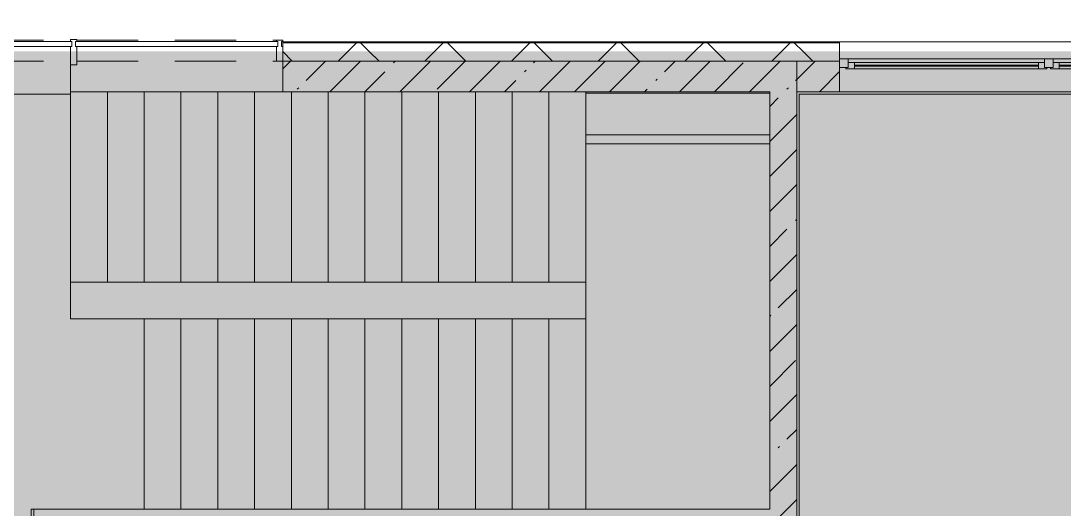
# Model space of a CAD drawing. Header units: millimetres. Extents: x 81382 to 274816, y -8553 to 29000.
# Drawn here: x 242281 to 250786, y 17750 to 21728 of the extents above; entities that cross this region are included whole.
import ezdxf

# ---------------------------------------------------------------- set-up
doc = ezdxf.new("R2010")
doc.units = ezdxf.units.MM
doc.linetypes.add('200_ШТРИХ__ш1_п0_6_', pattern=[800, 500, -300])
doc.layers.add('A-DETL-GENF-2', color=7, linetype='Continuous', lineweight=9, true_color=0xc0c0c0, transparency=0.4)
for name, color, linetype, lineweight in [('A-DETL-MBND-1', 7, '200_ШТРИХ__ш1_п0_6_', 9), ('A-GLAZ-3', 7, 'Continuous', 5), ('A-GLAZ-CWMG-2', 7, 'Continuous', 5), ('A-WALL', 7, 'Continuous', 9), ('A-WALL-2', 7, 'Continuous', 5), ('I-WALL-2', 7, 'Continuous', 5)]:
    doc.layers.add(name, color=color, linetype=linetype, lineweight=lineweight)
for name, color, linetype, lineweight, true_color in [('A-FLOR-1', 7, 'Continuous', 5, 0xb7b7b7), ('A-GLAZ-2', 7, 'Continuous', 5, 0x737373), ('A-GLAZ-CWMG-3', 7, 'Continuous', 5, 0x737373), ('A-WALL-3', 7, 'Continuous', 5, 0x737373), ('A-WALL-4', 7, 'Continuous', 9, 0x737373), ('I-WALL-3', 7, 'Continuous', 5, 0x737373), ('S-STRS-3', 7, 'Continuous', 5, 0x737373)]:
    doc.layers.add(name, color=color, linetype=linetype, lineweight=lineweight, true_color=true_color)
pattern_1 = [(45, (147806.5, 0), (-285.1231, 285.1231), []), (45, (148091.6, 0), (-285.1231, 285.1231), [504.031, -100.806, 16.764, -84.042])]
pattern_2 = [(45, (147806.5, 0), (-353.5534, 353.5534), []), (135, (147806.5, 0), (-353.5534, -353.5534), [])]

# ---------------------------------------------------------------- blocks, each defined once
blk = doc.blocks.new('120_Окно_СКБ_2Ст_Фрамуга сверху - 120_Окно_СКБ_2Ст_2300х2500_h_ ДОО-19727959-3_6_3_птичка')
at = {"layer": 'A-GLAZ-2'}
for p, q in [((-1150, -127), (-1150, -57)), ((-1150, -57), (-1080, -57)), ((1150, -57), (-1150, -57)), ((-1080, -57), (-1080, -127)), ((-1080, -57), (1080, -57)), ((520, -127), (520, -57)), ((520, -57), (590, -57)), ((590, -57), (590, -127)), ((1080, -127), (1080, -57)), ((1080, -57), (1150, -57)), ((1150, -57), (1150, -127)), ((-1080, -127), (-1150, -127)), ((-1150, -127), (-1100, -127)), ((-1080, -127), (-1100, -127)), ((-1100, -127), (-1100, -137)), ((-1100, -137), (540, -137)), ((540, -137), (-1100, -137)), ((520, -87), (-1080, -87)), ((-1080, -87), (-1080, -127)), ((-1030, -137), (-1030, -87)), ((-1030, -107), (470, -107)), ((470, -117), (-1030, -117)), ((470, -137), (470, -87)), ((520, -127), (520, -87)), ((590, -127), (520, -127)), ((540, -127), (520, -127)), ((540, -127), (570, -127)), ((540, -127), (570, -127)), ((540, -137), (540, -127)), ((590, -127), (570, -127)), ((570, -127), (570, -137)), ((570, -137), (1100, -137)), ((1100, -137), (570, -137)), ((1080, -87), (590, -87)), ((590, -87), (590, -127)), ((640, -137), (640, -87)), ((640, -107), (1030, -107)), ((1030, -117), (640, -117)), ((1030, -137), (1030, -87)), ((1080, -127), (1080, -87)), ((1150, -127), (1080, -127)), ((1100, -127), (1080, -127)), ((1100, -127), (1150, -127)), ((1100, -137), (1100, -127))]:
    blk.add_line(p, q, dxfattribs=at)
blk = doc.blocks.new('PNS_Панель прямоугольная - Нр_Стекло - 40мм-22855911-3_6_3_птичка')
at = {"layer": 'A-GLAZ-3'}
h = blk.add_hatch(dxfattribs=at)
h.set_pattern_fill('FP_117', color=256, style=0, pattern_type=2)
h.set_pattern_definition([(45, (-94620, -21060), (-1414.214, 1414.214), [1000, -3000]), (45, (-95620, -21560), (-1414.214, 1414.214), [3000, -1000]), (45, (-93620, -22060), (-1414.214, 1414.214), [1000, -3000])])
h.paths.add_polyline_path([(760, -40), (770, -40), (770, 0), (-770, 0), (-770, -40), (26.3, -40)])
for p, q in [((-770, 0), (770, 0)), ((760, 0), (-770, 0)), ((-760, -40), (760, -40))]:
    blk.add_line(p, q, dxfattribs=at)
blk = doc.blocks.new('Прямоугольный импост - Импост структурный с накладкой - 170мм-22855901-3_6_3_птичка')
at = {"layer": 'A-DETL-MBND-1'}
for p, q in [((93360, 21560), (93360, 21570)), ((93360, 21570), (94880, 21570)), ((93360, 21400), (94880, 21400))]:
    blk.add_line(p, q, dxfattribs=at)
blk = doc.blocks.new('Прямоугольный импост - Импост структурный с накладкой - 170мм-22854936-3_6_3_птичка')
at = {"layer": 'A-GLAZ-CWMG-2'}
for p, q in [((-50, 40), (-50, 81)), ((-40, 40), (-50, 40)), ((-50, -10), (-50, 0)), ((-50, 0), (-40, 0)), ((-40, 0), (-40, 40)), ((-10, 40), (-10, 0)), ((0, 40), (-10, 40)), ((-10, 0), (0, 0)), ((0, 81), (0, 40)), ((0, 0), (0, -10)), ((0, -10), (-50, -10))]:
    blk.add_line(p, q, dxfattribs=at)
at = {"layer": 'A-GLAZ-CWMG-3'}
for p, q in [((-50, 81), (-50, 160)), ((-50, 160), (0, 160)), ((0, 160), (0, 81))]:
    blk.add_line(p, q, dxfattribs=at)
blk = doc.blocks.new('PNS_Панель прямоугольная1 - Нр_Стекло - 40мм-23689159-3_6_3_птичка')
at = {"layer": 'A-GLAZ-3'}
for p, q in [((-825, 0), (825, 0)), ((825, 0), (-815, 0)), ((-815, -40), (815, -40))]:
    blk.add_line(p, q, dxfattribs=at)
blk = doc.blocks.new('Прямоугольный импост - Импост структурный с накладкой - 170мм-23689141-3_6_3_птичка')
at = {"layer": 'A-DETL-MBND-1'}
for p, q in [((94930, 21570), (96560, 21570)), ((96560, 21570), (96560, 21560)), ((94930, 21400), (96560, 21400))]:
    blk.add_line(p, q, dxfattribs=at)
blk = doc.blocks.new('Прямоугольный импост - Импост структурный с накладкой - 190мм-22854925-3_6_3_птичка')
at = {"layer": 'A-GLAZ-CWMG-2'}
for p, q in [((-25, 40), (-25, 81)), ((-15, 40), (-25, 40)), ((-25, -17), (-25, 0)), ((-25, 0), (-15, 0)), ((-15, 0), (-15, 40)), ((15, 40), (15, 0)), ((25, 40), (15, 40)), ((15, 0), (25, 0)), ((25, 81), (25, 40)), ((25, 0), (25, -17)), ((25, -17), (-25, -17))]:
    blk.add_line(p, q, dxfattribs=at)
at = {"layer": 'A-GLAZ-CWMG-3'}
for p, q in [((-25, 81), (-25, 190)), ((-25, 190), (25, 190)), ((25, 190), (25, 81))]:
    blk.add_line(p, q, dxfattribs=at)
blk = doc.blocks.new('Зашивка приборов отопления40 - Зашивка приборов отопления-33325598-3_6_3_птичка')
at = {"layer": 'A-WALL-3'}
for p, q in [((126595, 120), (125095, 120)), ((126595, 45), (126595, 120)), ((126595, 45), (125095, 45)), ((125095, 45), (126595, 45)), ((126595, -295), (126595, 45)), ((125095, -295), (126595, -295))]:
    blk.add_line(p, q, dxfattribs=at)

msp = doc.modelspace()

# ---------------------------------------------------------------- hatches: boundary and pattern name
at = {"layer": 'A-DETL-GENF-2'}
msp.add_hatch(color=256, dxfattribs=at).paths.add_polyline_path([(272158.8, -258), (273039.5, -258), (273039.5, 21479), (241139.5, 21479), (241139.5, 27379), (232376.5, 27379), (232376.5, 10208.3), (237016.5, 10208.3), (237016.5, -258), (271243.4, -258)])
at = {"layer": 'A-WALL-2'}
h = msp.add_hatch(dxfattribs=at)
h.set_pattern_fill('FP_67', color=256, style=0, pattern_type=2)
h.set_pattern_definition(pattern_2)
h.paths.add_polyline_path([(272886.5, 21400), (273036.5, 21400), (273036.5, 21479), (267956.7, 21479), (267956.7, 21400), (272636.5, 21400)])
h.paths.add_polyline_path([(267056.7, 21400), (267056.7, 21479), (265706.9, 21479), (265706.9, 21400), (265751.4, 21400)])
h.paths.add_polyline_path([(256598.1, 21400), (256856.9, 21400), (256856.9, 21479), (255556.9, 21479), (255556.9, 21400)])
h.paths.add_polyline_path([(254656.9, 21400), (254656.9, 21479), (253356.7, 21479), (253356.7, 21400), (253856.5, 21400)])
h.paths.add_polyline_path([(241116.5, 21400), (241116.5, 21550), (241096.5, 21550), (241096.5, 21400), (241110.6, 21400)])
h.paths.add_polyline_path([(257756.9, 21400), (259056.5, 21400), (259056.5, 21479), (257756.9, 21479)])
h.paths.add_polyline_path([(261356.5, 21400), (262506.9, 21400), (262506.9, 21479), (261356.5, 21479)])
h.paths.add_polyline_path([(264806.9, 21400), (264806.9, 21479), (263936.9, 21479), (263936.9, 21400)])
h.paths.add_polyline_path([(244416.5, 21400), (248956.5, 21400), (248956.5, 21479), (244416.5, 21479)])
h.paths.add_polyline_path([(252456.7, 21400), (252456.7, 21479), (251256.5, 21479), (251256.5, 21400)])
h = msp.add_hatch(dxfattribs=at)
h.set_pattern_fill('FP_67', color=256, style=0, pattern_type=2)
h.set_pattern_definition(pattern_2)
h.paths.add_polyline_path([(272965.5, 21479), (273036.5, 21479), (273036.5, 21550), (267956.7, 21550), (267956.7, 21479), (272847.2, 21479)])
h.paths.add_polyline_path([(244416.5, 21479), (248956.5, 21479), (248956.5, 21550), (244416.5, 21550)])
h.paths.add_polyline_path([(252456.7, 21479), (252456.7, 21550), (251256.5, 21550), (251256.5, 21479), (251888.6, 21479)])
h.paths.add_polyline_path([(267056.7, 21479), (267056.7, 21550), (265706.9, 21550), (265706.9, 21479), (266345.8, 21479)])
h.paths.add_polyline_path([(264806.9, 21479), (264806.9, 21550), (263936.9, 21550), (263936.9, 21479), (264348.7, 21479)])
h.paths.add_polyline_path([(253356.7, 21479), (254656.9, 21479), (254656.9, 21550), (253356.7, 21550)])
h.paths.add_polyline_path([(262090.1, 21479), (262506.9, 21479), (262506.9, 21550), (261356.5, 21550), (261356.5, 21479), (261962.4, 21479)])
h.paths.add_polyline_path([(255556.9, 21479), (256856.9, 21479), (256856.9, 21550), (255556.9, 21550)])
h.paths.add_polyline_path([(258441.4, 21479), (259056.5, 21479), (259056.5, 21550), (257756.9, 21550), (257756.9, 21479), (258428.8, 21479)])
at = {"layer": 'I-WALL-2'}
h = msp.add_hatch(dxfattribs=at)
h.set_pattern_fill('FP_63', color=256, style=0, pattern_type=2)
h.set_pattern_definition(pattern_1)
h.paths.add_polyline_path([(247444.8, 21150), (248386.5, 21150), (248386.5, 21400), (244416.5, 21400), (244416.5, 21150)])
h.paths.add_polyline_path([(241037.5, 21150), (241116.5, 21150), (241116.5, 21400), (240836.5, 21400), (240836.5, 21150), (241019.1, 21150)])
h = msp.add_hatch(dxfattribs=at)
h.set_pattern_fill('FP_63', color=256, style=0, pattern_type=2)
h.set_pattern_definition(pattern_1)
h.paths.add_polyline_path([(248606.5, 17530), (248606.5, 21400), (248386.5, 21400), (248386.5, 17530)])
h = msp.add_hatch(dxfattribs=at)
h.set_pattern_fill('FP_63', color=256, style=0, pattern_type=2)
h.set_pattern_definition(pattern_1)
h.paths.add_polyline_path([(258156.5, 21150), (258156.5, 21400), (257756.9, 21400), (257756.9, 21150)])
h.paths.add_polyline_path([(268846.5, 21150), (268846.5, 21400), (268656.5, 21400), (268656.5, 21150)])
h.paths.add_polyline_path([(258856.5, 21150), (259056.5, 21150), (259056.5, 21400), (258856.5, 21400), (258856.5, 21275)])
h.paths.add_polyline_path([(256598.1, 21150), (256856.9, 21150), (256856.9, 21400), (255556.9, 21400), (255556.9, 21150)])
h.paths.add_polyline_path([(261356.5, 21150), (262506.9, 21150), (262506.9, 21400), (261356.5, 21400)])
h.paths.add_polyline_path([(265751.4, 21150), (267056.7, 21150), (267056.7, 21400), (265706.9, 21400), (265706.9, 21150)])
h.paths.add_polyline_path([(263936.9, 21150), (264806.9, 21150), (264806.9, 21400), (263936.9, 21400)])
h.paths.add_polyline_path([(254656.9, 21150), (254656.9, 21400), (253856.5, 21400), (253856.5, 21150)])
h.paths.add_polyline_path([(252456.7, 21150), (252456.7, 21400), (251256.5, 21400), (251256.5, 21150)])
h.paths.add_polyline_path([(248817.8, 21150), (248956.5, 21150), (248956.5, 21400), (248606.5, 21400), (248606.5, 21150)])

# ---------------------------------------------------------------- linework, layer by layer
at = {"layer": 'A-FLOR-1'}
for p, q in [((242686.5, 19300), (242686.5, 21370)), ((242686.5, 21130), (240856.5, 21130)), ((253336.5, 21130), (248626.5, 21130)), ((248626.5, 21130), (248626.5, 13920)), ((243286.5, 19300), (242686.5, 19300)), ((243286.5, 17750), (243286.5, 19300)), ((242365.5, 13620), (242365.5, 17750)), ((242365.5, 17750), (242386.5, 17750))]:
    msp.add_line(p, q, dxfattribs=at)
at = {"layer": 'A-WALL'}
for p, q in [((248956.5, 21553), (244416.5, 21553)), ((248956.5, 21550), (244416.5, 21550))]:
    msp.add_line(p, q, dxfattribs=at)
at = {"layer": 'A-WALL-2'}
msp.add_line((254656.9, 21558), (244416.5, 21558), dxfattribs=at)
at = {"layer": 'A-WALL-3'}
for p, q in [((244416.5, 21558), (244416.5, 21400)), ((248956.5, 21400), (248956.5, 21558)), ((248386.5, 21400), (248606.5, 21400))]:
    msp.add_line(p, q, dxfattribs=at)
at = {"layer": 'A-WALL-4'}
for p, q in [((244416.5, 21400), (248386.5, 21400)), ((248956.5, 21400), (248606.5, 21400))]:
    msp.add_line(p, q, dxfattribs=at)
at = {"layer": 'I-WALL-3'}
for p, q in [((244416.5, 21400), (244416.5, 21150)), ((248606.5, 13900), (248606.5, 21400)), ((248956.5, 21150), (248956.5, 21400)), ((244416.5, 21150), (248386.5, 21150)), ((248386.5, 21150), (248386.5, 17750)), ((253356.5, 21150), (248606.5, 21150)), ((242386.5, 17750), (242386.5, 13620)), ((248386.5, 17750), (242386.5, 17750))]:
    msp.add_line(p, q, dxfattribs=at)
at = {"layer": 'S-STRS-3'}
for p, q in [((242686.5, 19600), (242686.5, 21150)), ((242986.5, 21150), (242686.5, 21150)), ((243286.5, 21150), (242986.5, 21150)), ((242986.5, 19600), (242986.5, 21150)), ((242986.5, 19600), (242986.5, 21150)), ((243586.5, 21150), (243286.5, 21150)), ((243286.5, 19600), (243286.5, 21150)), ((243286.5, 19600), (243286.5, 21150)), ((243886.5, 21150), (243586.5, 21150)), ((243586.5, 19600), (243586.5, 21150)), ((243586.5, 19600), (243586.5, 21150)), ((244186.5, 21150), (243886.5, 21150)), ((243886.5, 19600), (243886.5, 21150)), ((243886.5, 19600), (243886.5, 21150)), ((244416.5, 21150), (244186.5, 21150)), ((244186.5, 19600), (244186.5, 21150)), ((244186.5, 19600), (244186.5, 21150)), ((244486.5, 19600), (244486.5, 21150)), ((244486.5, 19600), (244486.5, 21150)), ((244786.5, 19600), (244786.5, 21150)), ((244786.5, 19600), (244786.5, 21150)), ((245086.5, 19600), (245086.5, 21150)), ((245086.5, 19600), (245086.5, 21150)), ((245386.5, 19600), (245386.5, 21150)), ((245386.5, 19600), (245386.5, 21150)), ((245686.5, 19600), (245686.5, 21150)), ((245686.5, 19600), (245686.5, 21150)), ((245986.5, 19600), (245986.5, 21150)), ((245986.5, 19600), (245986.5, 21150)), ((246286.5, 19600), (246286.5, 21150)), ((246286.5, 19600), (246286.5, 21150)), ((246586.5, 19600), (246586.5, 21150)), ((246586.5, 19600), (246586.5, 21150)), ((246886.5, 21140), (246886.5, 21150)), ((246886.5, 21140), (246886.5, 21150)), ((246886.5, 19600), (246886.5, 20725)), ((246886.5, 19600), (246886.5, 20725)), ((242986.5, 19600), (242686.5, 19600)), ((243286.5, 19600), (242986.5, 19600)), ((243586.5, 19600), (243286.5, 19600)), ((243886.5, 19600), (243586.5, 19600)), ((244186.5, 19600), (243886.5, 19600)), ((244486.5, 19600), (244186.5, 19600)), ((244786.5, 19600), (244486.5, 19600)), ((245086.5, 19600), (244786.5, 19600)), ((245386.5, 19600), (245086.5, 19600)), ((245686.5, 19600), (245386.5, 19600)), ((245986.5, 19600), (245686.5, 19600)), ((246286.5, 19600), (245986.5, 19600)), ((246586.5, 19600), (246286.5, 19600)), ((246886.5, 19600), (246586.5, 19600)), ((246886.5, 19600), (246886.5, 19300)), ((243286.5, 19300), (243586.5, 19300)), ((243586.5, 19300), (243886.5, 19300)), ((243586.5, 19300), (243586.5, 17750)), ((243586.5, 19300), (243586.5, 17750)), ((243886.5, 19300), (244186.5, 19300)), ((243886.5, 19300), (243886.5, 17750)), ((243886.5, 19300), (243886.5, 17750)), ((244186.5, 19300), (244486.5, 19300)), ((244186.5, 19300), (244186.5, 17750)), ((244186.5, 19300), (244186.5, 17750)), ((244486.5, 19300), (244786.5, 19300)), ((244486.5, 19300), (244486.5, 17750)), ((244486.5, 19300), (244486.5, 17750)), ((244786.5, 19300), (245086.5, 19300)), ((244786.5, 19300), (244786.5, 17750)), ((244786.5, 19300), (244786.5, 17750)), ((245086.5, 19300), (245386.5, 19300)), ((245086.5, 19300), (245086.5, 17750)), ((245086.5, 19300), (245086.5, 17750)), ((245386.5, 19300), (245686.5, 19300)), ((245386.5, 19300), (245386.5, 17750)), ((245386.5, 19300), (245386.5, 17750)), ((245686.5, 19300), (245986.5, 19300)), ((245686.5, 19300), (245686.5, 17750)), ((245686.5, 19300), (245686.5, 17750)), ((245986.5, 19300), (246286.5, 19300)), ((245986.5, 19300), (245986.5, 17750)), ((245986.5, 19300), (245986.5, 17750)), ((246286.5, 19300), (246586.5, 19300)), ((246286.5, 19300), (246286.5, 17750)), ((246286.5, 19300), (246286.5, 17750)), ((246586.5, 19300), (246886.5, 19300)), ((246586.5, 19300), (246586.5, 17750)), ((246586.5, 19300), (246586.5, 17750)), ((246886.5, 19300), (246886.5, 17750)), ((246886.5, 19300), (246886.5, 17750))]:
    msp.add_line(p, q, dxfattribs=at)

# ---------------------------------------------------------------- block references
at = {"layer": 'A-DETL-MBND-1'}
for name in ['Прямоугольный импост - Импост структурный с накладкой - 170мм-22855901-3_6_3_птичка', 'Прямоугольный импост - Импост структурный с накладкой - 170мм-23689141-3_6_3_птичка']:
    msp.add_blockref(name, (147806.5, 0), dxfattribs=at)
at = {"layer": 'A-GLAZ-2'}
msp.add_blockref('120_Окно_СКБ_2Ст_Фрамуга сверху - 120_Окно_СКБ_2Ст_2300х2500_h_ ДОО-19727959-3_6_3_птичка', (250106.5, 21475), dxfattribs=at)
at = {"layer": 'A-GLAZ-3'}
for name, p in [('PNS_Панель прямоугольная - Нр_Стекло - 40мм-22855911-3_6_3_птичка', (241926.5, 21560)), ('PNS_Панель прямоугольная1 - Нр_Стекло - 40мм-23689159-3_6_3_птичка', (243551.5, 21560))]:
    msp.add_blockref(name, p, dxfattribs=at)
at = {"layer": 'A-GLAZ-CWMG-2', "extrusion": (0, 0, -1), "rotation": 180}
for name, p in [('Прямоугольный импост - Импост структурный с накладкой - 190мм-22854925-3_6_3_птичка', (-242711.5, 21560)), ('Прямоугольный импост - Импост структурный с накладкой - 170мм-22854936-3_6_3_птичка', (-244416.5, 21560))]:
    msp.add_blockref(name, p, dxfattribs=at)
at = {"layer": 'A-WALL-3', "rotation": 180}
msp.add_blockref('Зашивка приборов отопления40 - Зашивка приборов отопления-33325598-3_6_3_птичка', (373481.5, 20845), dxfattribs=at)

doc.saveas('drawing.dxf')
